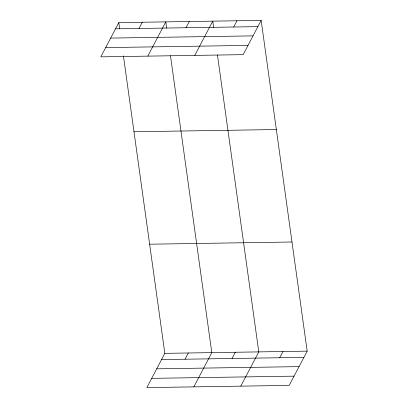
<?xml version="1.0" encoding="UTF-8"?>
<svg xmlns="http://www.w3.org/2000/svg" width="408" height="408" viewBox="0 0 408 408"><rect width="100%" height="100%" fill="white"/><g stroke="black" fill="none" stroke-linecap="round" stroke-linejoin="round"><path stroke-width="0.61" d="M118.799 22.603L100.817 56.855L243.173 54.647L261.156 20.4L118.799 22.603L119.672 28.876M139.016 28.468L142.285 22.241M147.793 56.126L165.776 21.879L166.648 28.152M185.992 27.739L189.261 21.512M194.774 55.396L212.752 21.15L213.624 27.423M233.682 27.005L236.951 20.772M123.425 55.85L164.827 353.353L146.844 387.6L289.201 385.397L307.183 351.145L261.156 20.4M185.048 359.213L188.317 352.986M193.826 386.871L211.803 352.624L170.488 55.748M232.024 358.489L235.294 352.262M240.802 386.147L258.784 351.895L217.464 55.024M279.715 357.75L282.984 351.523M115.525 28.83L257.887 26.627M110.675 38.077L253.031 35.873M105.672 47.608L248.028 45.4M133.987 131.753L276.344 129.545M149.639 244.203L291.995 242M164.827 353.353L307.183 351.145M161.558 359.581L303.914 357.372M156.703 368.827L299.059 366.624M151.7 378.354L294.056 376.15"/></g></svg>
